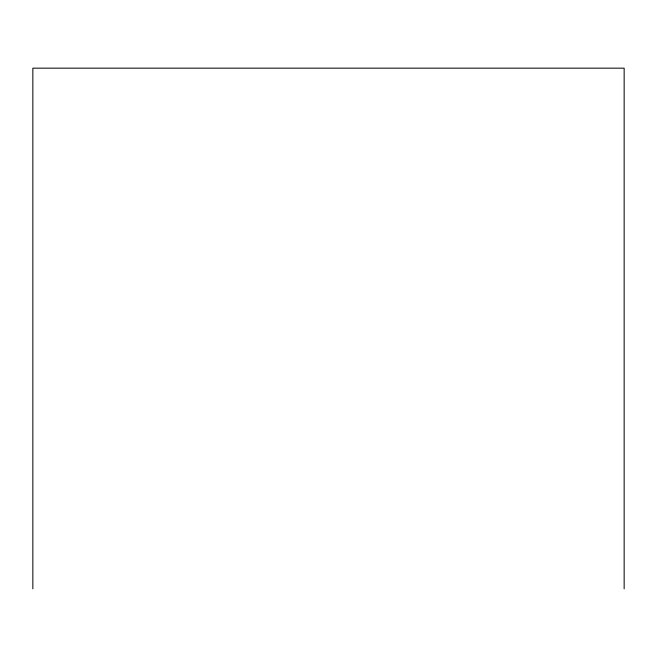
<?xml version="1.0" encoding="UTF-8"?>
<svg xmlns="http://www.w3.org/2000/svg" width="657" height="657" viewBox="0 0 657 657"><rect width="100%" height="100%" fill="white"/><g stroke="black" fill="none" stroke-linecap="round" stroke-linejoin="round"><path stroke-width="0.99" d="M624.15 588.836L624.15 68.164L32.85 68.164L32.85 588.836"/></g></svg>
